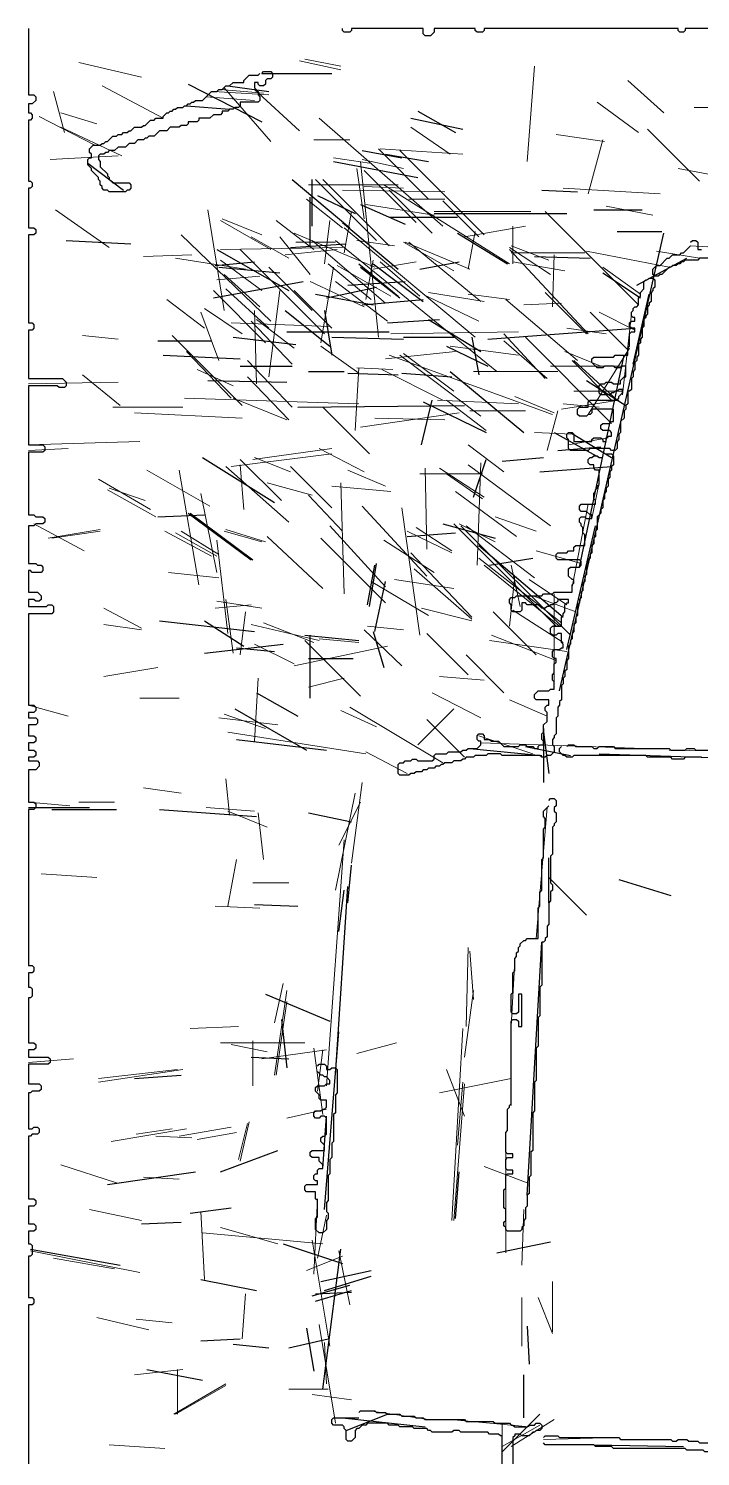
# Model space of a CAD drawing. Header units: metres. Extents: x 0 to 426, y 0 to 320.
# Drawn here: x 0 to 93.6, y 120.9 to 319.8 of the extents above; entities that cross this region are included whole.
import ezdxf

# ---------------------------------------------------------------- set-up
doc = ezdxf.new("R2010")
doc.units = ezdxf.units.M
for name, color, linetype in [('CUT', 7, 'Continuous'), ('FOLD', 1, 'Continuous'), ('OUTLINE', 3, 'Continuous')]:
    doc.layers.add(name, color=color, linetype=linetype)

msp = doc.modelspace()

# ---------------------------------------------------------------- linework, layer by layer
at = {"layer": 'CUT', "lineweight": 25}
for p, q in [((32.5, 313.5), (42.25, 313.5)), ((83.5, 312.5), (88.5, 308)), ((22.25, 312), (32.5, 306.75)), ((27.75, 311.75), (33.5, 311)), ((22, 309), (28, 308.5)), ((53.25, 307.25), (60.5, 305.75)), ((54.25, 308.25), (59.5, 305.25)), ((46.5, 302.75), (52, 301.75)), ((8.25, 301), (13.25, 297.25)), ((42.5, 301.25), (54.25, 299)), ((49.75, 302.25), (55.75, 301.25)), ((36.75, 298.75), (44.75, 292)), ((39.5, 292.25), (39.5, 298.75)), ((41, 298.75), (50.25, 289.5)), ((40.25, 296.5), (45.5, 294)), ((71.5, 297.25), (76.5, 297)), ((39.25, 289.5), (39.25, 296.25)), ((46.25, 295.25), (52.5, 292.5)), ((78.75, 294.5), (85.5, 294.5)), ((43.75, 292.75), (51.5, 286.25)), ((50.25, 293.5), (59.75, 293.5)), ((56.5, 294), (75, 294)), ((21.25, 291), (33.75, 279)), ((59.75, 291.25), (66.75, 287)), ((74, 227.5), (88.5, 291.25)), ((82, 291.5), (88.25, 291.5)), ((5.25, 290.25), (14.25, 289.75)), ((26.25, 289), (36.25, 283.25)), ((29.5, 289), (41.25, 277.25)), ((36.5, 289.25), (44.25, 289.75)), ((26, 286.75), (31.5, 287.25)), ((26.5, 286.5), (35, 285.75)), ((33.5, 286.5), (39.5, 280.5)), ((46, 287), (51.5, 282.5)), ((46.25, 286.5), (51.75, 282.25)), ((48, 287), (55, 281.75)), ((54.5, 286.25), (60, 287.25)), ((70.5, 288), (78.25, 287.75)), ((84.75, 284), (91.75, 287.75)), ((25.75, 282.25), (38.25, 284.5)), ((44.5, 284), (52.5, 284.5)), ((80, 285.75), (85.25, 282.25)), ((27.5, 283.5), (33.5, 278)), ((40, 282.75), (48, 281.25)), ((41.5, 282.25), (48.5, 283.75)), ((84.25, 273), (86.5, 282.75)), ((35.75, 280.5), (42, 275.5)), ((41.25, 280.5), (42.25, 274.25)), ((46.5, 281.25), (55, 282)), ((31, 279), (36.75, 273)), ((50, 278.75), (57.25, 279.25)), ((55.75, 279.25), (63, 274.75)), ((78.25, 280.25), (83.5, 275)), ((28.5, 276.75), (37.25, 275.75)), ((36, 277.5), (50.25, 277.5)), ((42.25, 276.75), (52.25, 276.5)), ((52.25, 276.75), (59.25, 276.75)), ((61.75, 276.75), (62.75, 271.5)), ((64, 276.5), (84.5, 278)), ((18, 276.25), (25.5, 276.25)), ((58.25, 275.5), (64, 272.75)), ((18.75, 274.25), (29.5, 273.75)), ((29.5, 272.75), (36.75, 272.75)), ((75.75, 273.5), (81.25, 268)), ((76, 273.5), (82, 268)), ((76.75, 244.75), (83, 274.25)), ((25, 270.75), (36, 270.5)), ((39, 272), (44, 272)), ((44.5, 271.75), (51.5, 271.5)), ((52, 271.75), (59, 271.25)), ((58.75, 272), (69, 263.5)), ((77.75, 270.75), (83.25, 267.25)), ((37.5, 267), (60.75, 267.25)), ((41, 267), (47.5, 260.5)), ((54.75, 261.75), (56.25, 268)), ((55, 267.75), (63.75, 263.5)), ((73.25, 263.5), (79.5, 260)), ((75.5, 263.5), (81.25, 260)), ((73.75, 261), (79.75, 261.5)), ((24.25, 260), (34.25, 253.75)), ((62, 254.5), (63.75, 259.75)), ((66, 259.5), (71.75, 260)), ((71.25, 258), (81.25, 258.75)), ((18, 251.75), (24.5, 252)), ((22.25, 252.25), (31, 245.75)), ((22.5, 252.25), (31.25, 245.75)), ((57.75, 250.75), (65, 248.75)), ((52.75, 249), (59.5, 249.5)), ((60.25, 250.5), (75.5, 235.25)), ((75, 233.25), (79, 250.5)), ((62.75, 247.75), (74.5, 237.75)), ((47.25, 239.5), (48.25, 245)), ((47.5, 239.25), (48.5, 245.25)), ((64.25, 245), (70.25, 246)), ((48.25, 235.75), (49.75, 242.75)), ((18.25, 237.25), (31.5, 235.75)), ((24.5, 237.25), (30, 233.75)), ((38.5, 235.25), (46, 234.5)), ((39.25, 226.5), (39.25, 235.25)), ((46.75, 236), (52, 231)), ((48, 235.75), (49.5, 230.75)), ((55.5, 235.5), (61.25, 229.75)), ((24.5, 232.75), (35.5, 234)), ((29, 233.5), (34.25, 233)), ((39, 232), (45.25, 232)), ((31.75, 227.25), (37.5, 224)), ((28.75, 225), (38.75, 219.25)), ((71.75, 222.25), (71.75, 214.75)), ((71.75, 221.75), (72.5, 216)), ((29, 220.75), (41.5, 219.25)), ((61.5, 219.5), (71.5, 218.5)), ((69.25, 219.75), (75.5, 218.5)), ((79.5, 218.75), (115.75, 217.5)), ((0, 211.25), (8.5, 211.25)), ((3.25, 211), (12.25, 211)), ((18.25, 211), (31.75, 210)), ((39, 210.5), (45, 209.25)), ((44.5, 198), (45, 203.25)), ((72.5, 198), (72.5, 204.25)), ((82.25, 201.25), (89.5, 199)), ((42.75, 174), (44.5, 200.25)), ((43.25, 194), (44, 199.75)), ((31.5, 197.75), (37.5, 197.5)), ((69.5, 157.25), (71.5, 192.5)), ((33, 185.25), (42, 181.5)), ((35.25, 181.75), (36, 175)), ((41.25, 155.25), (43.25, 180)), ((31, 176.5), (36.25, 176.25)), ((14.75, 173.5), (21.25, 174)), ((41, 161), (41.5, 168.25)), ((26.75, 160.5), (34.75, 163.5)), ((11, 158.75), (23.25, 160.5)), ((59.5, 154), (60, 160.5)), ((22.5, 154.75), (28.25, 155.5)), ((15.75, 153.25), (21.25, 153.5)), ((0.25, 149.75), (12.75, 147.5)), ((35.5, 150.5), (43.75, 147.75)), ((41, 130.25), (43.5, 149.75)), ((65.25, 149.25), (72.75, 150.75)), ((24, 145.5), (31.75, 144)), ((40.75, 145.25), (47.75, 146.75)), ((41.25, 144), (47.75, 146)), ((39.5, 143.25), (44.75, 144.75)), ((40, 142.5), (45, 144)), ((40, 143.5), (45, 143.75)), ((24, 137), (29.5, 137.25)), ((36.25, 136), (41.75, 137.25)), ((38.75, 138.75), (39.75, 132.75)), ((69.5, 139), (69.75, 133.75)), ((28.5, 136.5), (33.5, 136)), ((16.5, 133), (24.25, 131.5)), ((69, 126.25), (69, 132.25)), ((43.75, 126.25), (55.25, 125)), ((44.25, 124.5), (50, 126.75)), ((66, 121.5), (71.25, 126.75)), ((78.75, 122.5), (91.25, 122.25))]:
    msp.add_line(p, q, dxfattribs=at)
at = {"layer": 'FOLD', "lineweight": 18}
for p, q in [((7, 315), (15.75, 313)), ((37.75, 315.25), (43.5, 314)), ((38.5, 315.5), (43.5, 314.5)), ((69.5, 301.25), (70.5, 314.5)), ((3.5, 311), (5, 305.25)), ((10.25, 311.75), (18.75, 307.25)), ((24.75, 310.25), (31.5, 309.75)), ((25.75, 311), (33.5, 310.5)), ((26.75, 311.25), (32.75, 310.75)), ((27.25, 311.5), (33.75, 304)), ((31.5, 311.25), (37.75, 305.5)), ((79.25, 309.5), (85, 305.25)), ((92.75, 308.75), (100, 308.75)), ((1.5, 307.5), (9.25, 303.5)), ((4.5, 308), (9.5, 306.5)), ((40.5, 307.25), (57.75, 292.25)), ((4.5, 306), (13, 302)), ((53.25, 306), (58.75, 302.25)), ((73.5, 305), (80.25, 304)), ((86.25, 305.75), (93.5, 298.5)), ((39.75, 304.25), (44.75, 304.25)), ((48.75, 303), (55.75, 296)), ((49, 303), (60.5, 302.25)), ((51.75, 302.75), (63.5, 291)), ((78, 296.75), (80, 304.25)), ((3, 301.5), (12.5, 302)), ((42.5, 301.75), (47.5, 301)), ((46.25, 301.25), (48.75, 276.75)), ((46.5, 301.5), (52.25, 300.25)), ((40, 298.75), (48.5, 290.25)), ((45.75, 300.25), (46.75, 293.25)), ((46.75, 300), (54, 292.75)), ((90.5, 300.25), (96, 299.25)), ((39, 298), (51.5, 298)), ((43.75, 297.25), (58, 297)), ((46.75, 297.75), (52.25, 297.5)), ((49.5, 298), (67, 287)), ((50.25, 297.25), (56.25, 291.25)), ((74.5, 297.5), (88, 296.75)), ((3.75, 294.5), (11.25, 289.25)), ((25, 294.5), (27.25, 280.5)), ((38.75, 296), (43.75, 292)), ((47, 295.25), (56.5, 293.75)), ((53, 296), (58, 296)), ((57.75, 295.75), (62.75, 290.75)), ((80.5, 295), (87, 293.75)), ((26.75, 293), (33.75, 289)), ((27, 293.25), (32.5, 291)), ((34.5, 293), (39.75, 289)), ((41.25, 287), (42, 293)), ((44, 288.5), (45, 294.25)), ((56.5, 294.25), (70, 294.25)), ((72, 294.25), (85, 281.25)), ((31, 290.75), (36.25, 287.75)), ((35, 290.75), (39.25, 285.5)), ((37, 291.25), (48.25, 286.5)), ((44, 292), (62.25, 276.75)), ((60.75, 290.75), (69.25, 292.25)), ((61.25, 286.25), (62.25, 291.5)), ((67.5, 292.25), (67.5, 287)), ((26.75, 289), (43.75, 289.25)), ((35.75, 288.25), (43, 289)), ((37.25, 290), (42.75, 290)), ((39.5, 290.25), (49.75, 281.5)), ((42.75, 290.25), (65.25, 272)), ((45.75, 290.25), (51, 289.5)), ((52.25, 290), (59.25, 286)), ((52.5, 290), (61.5, 286.25)), ((53, 290), (63, 281.75)), ((67, 289.25), (72.75, 285.5)), ((67, 289), (78, 277.25)), ((67.25, 289.5), (72.5, 287.5)), ((67.25, 288.5), (77.5, 288.5)), ((77.75, 288.75), (89.25, 286.5)), ((87.5, 288.75), (93.5, 287.75)), ((92.25, 289.5), (104.25, 288.75)), ((16, 288), (22.75, 288.25)), ((20.5, 287.75), (30.25, 286.25)), ((26.75, 287.5), (32.5, 283.25)), ((40.75, 276), (42.5, 286.5)), ((41.75, 287), (47.75, 282)), ((43, 286.75), (50.5, 282.5)), ((47, 282), (48, 287.5)), ((48, 286.25), (54, 287.25)), ((49, 287.25), (54.5, 282.5)), ((67.5, 287.25), (74.75, 286)), ((73, 281), (73.25, 288.25)), ((80, 286.5), (85.25, 282.75)), ((26.25, 284.75), (32.25, 285.25)), ((27.25, 285.5), (32.25, 281)), ((39.25, 284.5), (46.75, 281)), ((42.75, 284.5), (50, 279)), ((25.75, 283.25), (33, 276)), ((33.5, 271.25), (35, 283.25)), ((37, 283.25), (42.25, 278)), ((55.5, 282.5), (62.75, 279)), ((55.75, 283), (63.5, 281.75)), ((61.25, 282.75), (67, 282)), ((72, 283), (77.75, 277.25)), ((19.25, 282), (24.5, 278)), ((24.5, 280.75), (29.75, 277.25)), ((31.5, 280.5), (31.75, 270.25)), ((66.5, 282), (76.5, 273.5)), ((69, 281.25), (74.25, 281.5)), ((24, 280.25), (26.5, 273.5)), ((28.25, 278.75), (42, 278.25)), ((31.75, 279.25), (37, 275.25)), ((79.5, 280.25), (84.5, 277.75)), ((82.75, 268.75), (84, 280)), ((7.5, 277), (12.5, 276.5)), ((20, 277), (29.75, 267.25)), ((50.5, 277.25), (68.25, 277.5)), ((66.25, 277.25), (72, 271)), ((69.25, 276.75), (81.25, 264.75)), ((75, 278), (80.5, 277.25)), ((22, 274.75), (28.25, 268.25)), ((40.75, 275.5), (46, 271.75)), ((49.75, 273.75), (59.5, 274.75)), ((52.25, 274.5), (59.25, 269.25)), ((58.75, 275.5), (68.25, 274.25)), ((66.25, 276.25), (72.25, 271)), ((74.75, 274.75), (79.75, 272.75)), ((78, 266), (83.75, 275.25)), ((30.5, 273.5), (36.75, 267)), ((45.5, 263.75), (46, 272.5)), ((45.75, 272.5), (50.75, 272.25)), ((50.25, 274.25), (73, 266)), ((51.75, 274.25), (63, 265.75)), ((72.75, 272.75), (82.5, 272.75)), ((0, 270.25), (12.5, 270.5)), ((7.5, 271.5), (12.75, 267.25)), ((23.5, 272.25), (28.5, 270)), ((30.5, 271.25), (36.25, 265.25)), ((49.25, 272.25), (57.75, 268)), ((62, 272), (73.75, 272)), ((67.75, 268.5), (73.25, 266.25)), ((76, 269.25), (82.75, 269.25)), ((11.75, 267), (21.5, 267)), ((21.75, 268.25), (46, 267.5)), ((28.5, 268.25), (36, 265.25)), ((57, 268), (68.25, 267.5)), ((58.25, 268), (63.75, 263.75)), ((61.5, 266.5), (69.25, 266.5)), ((72.25, 261), (73.75, 266.5)), ((74.25, 266.75), (82.25, 268)), ((74.5, 267.5), (79.5, 267)), ((14.75, 266.25), (29.75, 265.5)), ((46.25, 264.25), (60, 266.25)), ((48.25, 265.5), (58, 265.25)), ((70.5, 263.5), (75.75, 263.25)), ((75.25, 261.75), (80.75, 262.75)), ((0, 261.75), (15.5, 262.25)), ((0, 261), (5.5, 261.25)), ((31.25, 259.75), (42.25, 261.25)), ((40.5, 261.25), (46.75, 258)), ((61.25, 261.75), (66.25, 258)), ((27.5, 258.75), (36.25, 251)), ((28.25, 258.75), (42.25, 260.5)), ((29.5, 259.75), (35.25, 254)), ((29.5, 259), (30, 252.75)), ((31.5, 260), (36.5, 258)), ((36.5, 258.75), (42.25, 253)), ((61.25, 259), (72.75, 250.5)), ((62.5, 245), (63, 259.25)), ((9.75, 257), (17, 252.75)), ((16.5, 258.25), (25.25, 253.25)), ((21, 258.25), (23.75, 242.25)), ((44.5, 258.25), (49.75, 256)), ((54.5, 257.75), (63.25, 257.75)), ((55.25, 258.5), (55.5, 247.25)), ((57.25, 258.5), (63.5, 254.5)), ((58.25, 257.75), (63.25, 254.25)), ((11, 255.5), (17.75, 251.75)), ((11.25, 255.75), (16.25, 254)), ((24, 255), (26.25, 244)), ((33.25, 256.5), (39.5, 254.75)), ((39, 254.75), (43.75, 249.75)), ((42.25, 256), (50.5, 255.25)), ((43.5, 256.5), (44, 241)), ((59.5, 255.25), (68, 249)), ((78.5, 251.5), (79.5, 256.5)), ((46.5, 253.25), (55.5, 243.5)), ((52, 253), (54.5, 235.25)), ((75.75, 242), (78, 253.5)), ((0.75, 250.75), (7.75, 247)), ((59.25, 250.75), (73.5, 236.5)), ((60, 250.75), (65, 248.25)), ((65, 251.75), (70.75, 249.75)), ((2.75, 248.75), (10, 250)), ((3.25, 248.75), (10, 249.75)), ((19, 249.75), (25.5, 246.25)), ((20.5, 249.5), (26.25, 246.25)), ((21.25, 249.75), (26.5, 246.5)), ((27.25, 249.75), (32.5, 248.25)), ((27.5, 250), (33, 248.25)), ((33.25, 249), (41, 241.75)), ((40.75, 248.75), (49.75, 239.75)), ((42, 250.5), (49.75, 242)), ((52.75, 249.75), (59, 246.75)), ((54, 250.25), (59, 247)), ((61, 250.5), (70.5, 243.25)), ((26.25, 248.5), (27.75, 235.5)), ((49.5, 248.5), (56.5, 244)), ((53.25, 246.75), (61.75, 237.75)), ((70.75, 247), (77, 245.25)), ((62.75, 246), (74.25, 237)), ((63.5, 245), (74, 236.5)), ((67.25, 245), (68.5, 239.25)), ((19.5, 244), (26.5, 243.25)), ((47.75, 242.75), (55.75, 238)), ((51, 243), (59.25, 241.75)), ((53.75, 244.5), (61.75, 237.5)), ((67, 236.5), (67.75, 243.5)), ((69.75, 243), (75, 239.5)), ((70.25, 240.75), (76.25, 238.5)), ((73.25, 227.75), (73.25, 241)), ((10.5, 239), (15.75, 236.25)), ((26, 239), (31, 239.5)), ((26.25, 240), (32.5, 239)), ((27.5, 240.25), (28.5, 232.75)), ((54.75, 239), (61.75, 237.25)), ((67.5, 238.75), (74.5, 234.25)), ((10.5, 236.75), (15.75, 236)), ((29.5, 232.5), (30.25, 238.5)), ((31, 236.75), (40.5, 234.5)), ((32.75, 237), (39.75, 234.25)), ((64.75, 238.5), (70.75, 232.5)), ((40.5, 234.75), (46, 234.25)), ((47.25, 236.5), (52.25, 236)), ((64.5, 235.25), (73.5, 231.75)), ((31.5, 234), (37, 231.25)), ((37, 231), (50, 233.75)), ((38.5, 234.5), (46.25, 226.75)), ((64.25, 234.5), (75, 233)), ((10.5, 229.5), (18, 230.75)), ((61, 232.5), (66.25, 227.25)), ((31.5, 220.5), (32, 229.25)), ((39, 228), (44, 229.25)), ((57.25, 229.5), (63.5, 229)), ((56.25, 227.25), (63, 223.75)), ((0, 225.5), (5.5, 224)), ((15.5, 226.5), (21, 226.5)), ((43.5, 224.75), (48.5, 222.5)), ((44.75, 225.25), (57.75, 217.5)), ((54.25, 220), (59.25, 225)), ((67, 226.25), (72.25, 224)), ((26.5, 223.75), (34.75, 222.75)), ((27.25, 224.25), (33, 222.25)), ((55.5, 223.5), (60.75, 218.25)), ((27.75, 221.75), (47, 218.75)), ((62.75, 221.25), (70.25, 218.75)), ((47, 219), (52.75, 216)), ((63, 220.25), (85.75, 219.5)), ((89.25, 219.25), (115.25, 218.75)), ((27.5, 215.25), (28, 210.25)), ((16, 214), (21.25, 213.25)), ((42.75, 199.75), (45.5, 213.25)), ((45, 203.5), (46.5, 214.75)), ((0, 212), (5.75, 211.5)), ((7, 212), (12, 212)), ((24.75, 211.25), (31.5, 210.75)), ((43.25, 206), (46.25, 212)), ((70.75, 193), (72.25, 211.25)), ((27.75, 210.75), (33.25, 208.5)), ((32, 210.5), (32.75, 204)), ((41.5, 172.5), (44, 206.75)), ((27.75, 197.5), (29, 204)), ((1.75, 202), (9.5, 201.5)), ((72.5, 201.5), (77.75, 196.25)), ((31.25, 200.75), (36.25, 200.75)), ((26, 197.5), (32.25, 197.25)), ((61, 180.75), (61.25, 191.75)), ((61.5, 191.25), (62, 184.5)), ((67.25, 180.75), (67.75, 190)), ((34.25, 181.25), (35.5, 186.75)), ((34.25, 174), (36, 185.75)), ((60.75, 176.5), (62, 185.75)), ((34.5, 174), (36, 184.25)), ((22.5, 180.5), (29.25, 180.75)), ((59, 153.75), (60.5, 180.5)), ((67.25, 169.75), (67.25, 180.5)), ((26.75, 178.5), (38.5, 178.5)), ((28.25, 178.25), (33.25, 177.25)), ((31.25, 178.75), (31.25, 172.5)), ((32.5, 176.25), (41.5, 177.5)), ((39.75, 177.75), (41, 168.5)), ((40.25, 171.75), (41, 177.5)), ((45.75, 177), (51.25, 178.5)), ((0, 175.75), (6.25, 176.25)), ((9.75, 173), (21.5, 174.75)), ((9.75, 173.5), (20.75, 174.75)), ((57.25, 171.5), (67.25, 173.5)), ((58.25, 174.75), (60.75, 168.25)), ((59.25, 153.75), (60.75, 172.75)), ((59.75, 164.25), (60.5, 173)), ((36, 168), (41.5, 169.25)), ((29.25, 162.25), (30.5, 167.25)), ((29.5, 162), (30.75, 167.5)), ((11.5, 164.75), (22, 166.5)), ((15, 165.75), (20, 166.5)), ((17.75, 165.5), (22.75, 165.25)), ((21, 165.5), (28.25, 166.75)), ((23.5, 165), (29, 166)), ((66.5, 149.25), (66.5, 165.75)), ((4.5, 161.5), (12.25, 159)), ((63.5, 161.25), (69.5, 159)), ((16, 159.75), (21, 159.5)), ((8.5, 155.25), (15.75, 153.75)), ((39.75, 146.25), (40.25, 156.75)), ((68.75, 147.5), (69, 155.25)), ((24, 155), (24.5, 145.5)), ((40.25, 148.5), (41.5, 154.5)), ((24.25, 152), (41, 150.5)), ((26.75, 152.75), (34.75, 150.5)), ((0.25, 149.5), (15.5, 146.5)), ((39.5, 151), (42, 136.25)), ((43.25, 149.5), (44.75, 142)), ((3.5, 148.5), (12, 147)), ((38.75, 146.75), (43.75, 148.75)), ((73, 145.25), (73, 138.25)), ((29.75, 137.25), (30.25, 143.5)), ((68.75, 143), (68.75, 136.25)), ((71, 143), (73, 138)), ((9.5, 140.25), (16.75, 138.5)), ((15, 140), (20, 139.5)), ((40.5, 139.25), (42.75, 125.5)), ((41.25, 136.75), (41.5, 131)), ((14.75, 132.25), (21.5, 133)), ((20.75, 126.75), (20.75, 133)), ((20.25, 126.75), (27.5, 131)), ((20.5, 126.75), (27.5, 130.75)), ((36.25, 130.25), (41.75, 130.25)), ((39.5, 129.5), (45, 128.75)), ((47.5, 127.25), (55.75, 126)), ((58.75, 126), (69.75, 125)), ((66, 125.5), (66, 116.75)), ((67.25, 122.25), (73.25, 126)), ((66, 122.25), (71.25, 125.25)), ((71.75, 123.25), (82, 123.5)), ((11.25, 122.5), (19, 122))]:
    msp.add_line(p, q, dxfattribs=at)
at = {"layer": 'OUTLINE'}
for points in [[(0, 319.75), (0, 310.5), (0.75, 310.5), (1, 310.25), (1, 309.75), (0.5, 309.25), (0, 309.25), (0, 308), (0.25, 308), (0.5, 307.75), (0.5, 307.25), (0.25, 307), (0, 307), (0, 298.5), (0.25, 298.5), (0.5, 298.25), (0.5, 297.75), (0.25, 297.5), (0, 297.5), (0, 292), (0.75, 292), (1, 291.75), (1, 291.25), (0.75, 291), (0, 291), (0, 278.75), (0.5, 278.75), (0.75, 278.5), (0.75, 278), (0.5, 277.75), (0, 277.75), (0, 271), (4.75, 271), (5.25, 270.5), (5.25, 270), (5, 269.75), (4.25, 269.75), (4, 270), (0, 270), (0, 261.75), (2, 261.75), (2.25, 261.5), (2.25, 261), (2, 260.75), (0, 260.75), (0, 252), (0.75, 252), (1, 251.75), (2, 251.75), (2.25, 251.5), (2.25, 251), (2, 250.75), (1, 250.75), (0.75, 250.5), (0, 250.5), (0, 245.25), (1, 245.25), (1.25, 245), (1.75, 245), (2, 244.75), (2, 244.25), (1.75, 244), (0.5, 244), (0.25, 244.25), (0, 244.25), (0, 241.25), (1.25, 241.25), (1.75, 240.75), (1.75, 240.25), (1.5, 240), (1, 240), (0.75, 240.25), (0, 240.25), (0, 239.25), (2.5, 239.25), (2.75, 239.5), (3.25, 239.5), (3.5, 239.25), (3.5, 238.5), (3.25, 238.25), (0, 238.25), (0, 225.5), (0.75, 225.5), (1, 225.25), (1, 224.75), (0.75, 224.5), (0, 224.5), (0, 223.75), (1, 223.75), (1.25, 223.5), (1.25, 223), (1, 222.75), (0, 222.75), (0, 221.25), (0.75, 221.25), (1, 221), (1, 220.5), (0.75, 220.25), (0, 220.25), (0, 219.25), (0.75, 219.25), (1, 219), (1, 218.5), (0.75, 218.25), (0, 218.25), (0, 217.75), (1.25, 217.75), (1.5, 217.5), (1.5, 217), (1, 216.5), (0, 216.5), (0, 212), (0.75, 212), (1, 211.75), (1, 211.25), (0.75, 211), (0, 211), (0, 189.25), (0.5, 189.25), (0.75, 189), (0.75, 188.5), (0.5, 188.25), (0, 188.25), (0, 186.25), (0.25, 186.25), (0.5, 186), (0.5, 185), (0.25, 184.75), (0, 184.75), (0, 178.5), (0.75, 178.5), (1, 178.25), (1, 177.75), (0.75, 177.5), (0, 177.5), (0, 176.5), (2.75, 176.5), (3, 176.25), (3, 175.75), (2.75, 175.5), (0, 175.5), (0, 172.75), (1.5, 172.75), (1.75, 172.5), (1.75, 172), (1.5, 171.75), (0.5, 171.75), (0.25, 171.5), (0, 171.5), (0, 166.5), (0.5, 166.5), (0.75, 166.75), (1.25, 166.75), (1.5, 166.5), (1.5, 166), (1.25, 165.75), (0.5, 165.75), (0.25, 165.5), (0, 165.5), (0, 156.75), (0.75, 156.75), (1, 156.5), (1, 156), (0.75, 155.75), (0, 155.75), (0, 153.25), (0.75, 153.25), (1, 153), (1, 152.5), (0.75, 152.25), (0, 152.25), (0, 150.5), (0.25, 150.5), (0.5, 150.25), (0.5, 149), (0.25, 148.75), (0, 148.75), (0, 143), (0.5, 143), (0.75, 142.75), (0.75, 142.25), (0.5, 142), (0, 142), (0, 115.5)], [(105, 319.75), (91.5, 319.75), (91.5, 319.5), (91.25, 319.25), (90.75, 319.25), (90.5, 319.5), (90.5, 319.75), (63.5, 319.75), (63.5, 319.5), (63.25, 319.25), (62.5, 319.25), (62.25, 319.5), (62.25, 319.75), (56.5, 319.75), (56.5, 319.25), (56, 318.75), (55.25, 318.75), (55, 319), (55, 319.75), (45, 319.75), (45, 319.5), (44.75, 319.25), (44, 319.25), (43.75, 319.5), (43.75, 319.75)], [(32.5, 313.5), (32.75, 313.75), (33.75, 313.75), (34, 313.5), (34, 313), (33.75, 312.75), (33.25, 312.75), (33, 312.5), (33, 312), (32.75, 311.75), (32.25, 311.75), (32, 312), (32, 312.25), (31.5, 312.25), (31.5, 311.5), (32, 311), (32, 310.5), (32.25, 310.25), (32.25, 309.75), (32, 309.5), (29.5, 309.5), (29.5, 309), (29.25, 308.75), (28.75, 308.75), (28.5, 308.5), (28, 308.5), (27.75, 308.25), (27, 308.25), (27, 308), (26.75, 307.75), (25.75, 307.75), (25.25, 307.25), (23.75, 307.25), (23.75, 307), (23.5, 306.75), (22.25, 306.75), (22.25, 306.5), (22, 306.25), (21.25, 306.25), (21, 306), (19.75, 306), (19.25, 305.5), (18.25, 305.5), (17.5, 304.75), (16.75, 304.75), (16.5, 304.5), (16.25, 304.5), (16, 304.25), (15.25, 304.25), (14.75, 303.75), (14, 303.75), (13.5, 303.25), (12.5, 303.25), (12, 302.75), (11.25, 302.75), (11, 302.5), (10.75, 302.5), (10.5, 302.25), (10, 302.25), (9.75, 302), (9.75, 301.5), (10, 301.25), (10, 300.5), (11, 299.5), (11, 299.25), (11.25, 299), (11.25, 298.75), (11.75, 298.25), (14, 298.25), (14.25, 298), (14.25, 297.5), (14, 297.25), (13.75, 297.25), (13.5, 297), (11.25, 297), (11, 297.25), (10.5, 297.25), (10.25, 297.5), (10.25, 297.75), (10, 298), (10, 298.5), (9.75, 298.75), (9.75, 299), (8.75, 300), (8.75, 300.25), (8.25, 300.75), (8.25, 301.5), (8.5, 301.75), (8.75, 301.75), (8.75, 302.25), (8.5, 302.5), (8.5, 303), (9, 303.5), (10, 303.5), (10.25, 303.75), (10.5, 303.75), (10.75, 304), (11, 304), (11.75, 304.75), (12.25, 304.75), (12.5, 305), (13, 305), (13.25, 305.25), (13.75, 305.25), (14, 305.5), (14.25, 305.5), (14.75, 306), (15.75, 306), (16, 306.25), (16.25, 306.25), (17, 307), (17.5, 307), (17.75, 307.25), (18.75, 307.25), (18.75, 307.5), (19.25, 308), (19.5, 308), (19.75, 308.25), (20, 308.25), (20.25, 308.5), (20.5, 308.5), (20.75, 308.75), (21.5, 308.75), (21.75, 309), (22, 309), (22.25, 309.25), (22.5, 309.25), (22.75, 309.5), (23, 309.5), (23.25, 309.75), (24.25, 309.75), (25.5, 311), (26.25, 311), (26.5, 311.25), (27, 311.25), (27.5, 311.75), (28, 311.75), (28.5, 312.25), (30, 312.25), (30, 312.5), (30.75, 313.25), (32, 313.25), (32.25, 313.5)], [(96.5, 287.75), (93.5, 287.75), (93.25, 287.5), (91.5, 287.5), (91.25, 287.25), (91, 287.25), (90.75, 287), (90.5, 287), (90.25, 286.75), (89.75, 286.75), (89.5, 286.5), (89.25, 286.5), (88.25, 285.5), (88, 285.5), (87.75, 285.25), (87.25, 285.25), (87, 285.5), (87, 286.25), (87.5, 286.75), (88, 286.75), (89, 287.75), (89.25, 287.75), (89.75, 288.25), (90.75, 288.25), (91, 288.5), (91.25, 288.5), (92.25, 289.5)], [(92.25, 290), (92.5, 290.25), (93, 290.25), (93.25, 290), (93.25, 289), (93.75, 289)], [(86.25, 284.75), (86.5, 285), (87, 285), (87.25, 284.75), (87.25, 283.75), (87, 283.5), (87, 283.25), (86.75, 283), (86.75, 281.75), (86.5, 281.5), (86.5, 281.25), (86.25, 281), (86.25, 280), (86, 279.75), (86, 279.5), (85.75, 279.25), (85.75, 278.25), (85.5, 278), (85.5, 276.75), (85.25, 276.5), (85.25, 276), (85, 275.75), (85, 274.25), (84.75, 274), (84.75, 273.5), (84.5, 273.25), (84.5, 272.25), (84.25, 272), (84.25, 271.25), (84, 271), (84, 269.5), (83.75, 269.25), (83.5, 269.25), (83.5, 267.5), (83.25, 267.25), (83.25, 266.75), (83, 266.5), (83, 265.5), (82.5, 265), (82.5, 263.5), (82.25, 263.25), (82.25, 262.5), (82, 262.25), (82, 261.25), (81.75, 261), (81.25, 261), (81, 261.25), (78.25, 261.25), (78, 261), (75.5, 261), (75.25, 261.25), (75.25, 262.5), (75, 262.75), (75, 263.25), (75.25, 263.5), (75.75, 263.5), (76, 263.25), (76, 262.25), (78.5, 262.25), (78.5, 262.5), (78.75, 262.75), (79.75, 262.75), (80, 262.5), (80, 262.25), (80.5, 262.25), (80.5, 262.75), (80.75, 263), (81.25, 263), (81.25, 263.5), (81, 263.75), (80, 263.75), (79.75, 264), (79.75, 264.5), (80, 264.75), (81, 264.75), (81.25, 265), (81.5, 265), (81.5, 266.75), (78.5, 266.75), (78.5, 266.25), (78.25, 266), (78, 266), (77.75, 265.75), (76.75, 265.75), (76.5, 266), (76.5, 266.75), (76.75, 267), (78, 267), (78, 267.75), (78.25, 268), (82, 268), (82.25, 268.25), (82.25, 268.5), (82.75, 269), (82.75, 269.5), (82.25, 269.5), (82, 269.25), (81.75, 269.25), (81.5, 269), (81.25, 269), (81, 268.75), (79.75, 268.75), (79.5, 269), (79.5, 270), (79.75, 270.25), (80.25, 270.25), (80.5, 270.5), (81.25, 270.5), (81.5, 270.25), (82.5, 270.25), (82.5, 270.75), (83, 271.25), (83.25, 271.25), (83.25, 272.75), (82.75, 272.75), (82.5, 272.5), (81.75, 272.5), (81.5, 272.75), (80.25, 272.75), (80, 272.5), (79.25, 272.5), (78.5, 273.25), (78.5, 273.75), (78.75, 274), (81.5, 274), (81.75, 274.25), (83.5, 274.25), (83.5, 275.25), (83.75, 275.5), (83.75, 277.25), (84, 277.5), (84.5, 277.5), (84.5, 278), (84, 278), (83.75, 278.25), (83.75, 278.75), (84, 279), (84.5, 279), (84.5, 279.5), (84.25, 279.5), (84, 279.75), (84, 280.25), (84.25, 280.5), (84.25, 280.75), (84.5, 281), (84.75, 281), (85, 281.25), (85, 282.25), (85.25, 282.5), (85.25, 283), (85.75, 283.5), (85.75, 284.5), (86, 284.75)], [(80.5, 260.5), (81.25, 260.5), (81.5, 260.25), (81.5, 259), (81.25, 258.75), (81.25, 258.25), (81, 258), (81, 257.25), (80.75, 257), (80.75, 256), (80.5, 255.75), (80.5, 255.25), (80.25, 255), (80.25, 254.25), (80, 254), (80, 253), (79.75, 252.75), (79.75, 252.25), (79.25, 251.75), (79.25, 250), (79, 249.75), (79, 249), (78.75, 248.75), (78.75, 248), (78.5, 247.75), (78.5, 246.75), (78.25, 246.5), (78.25, 246), (78, 245.75), (78, 245.5), (77.75, 245.25), (77.75, 243.75), (77.5, 243.5), (77.5, 242.75), (77.25, 242.5), (77.25, 241.5), (77, 241.25), (77, 240.5), (76.75, 240.25), (76.75, 239.75), (76.5, 239.5), (76.5, 238), (76.25, 237.75), (76.25, 237), (76, 236.75), (76, 235.75), (75.75, 235.5), (75.75, 234.75), (75.5, 234.5), (75.5, 234), (75.25, 233.75), (75.25, 232), (75, 231.75), (75, 230.5), (74.75, 230.25), (74.75, 229.5), (74.5, 229.25), (74.5, 228.5), (74.25, 228.25), (74.25, 226.25), (74, 226), (74, 225.5), (73.75, 225.25), (73.75, 224), (73.5, 223.75), (73.5, 221.5), (73.25, 221.25), (73.25, 221), (73, 220.75), (73, 220), (73.25, 219.75), (73.25, 219), (72.75, 218.5), (72.25, 218.5), (72, 218.25), (71.5, 218.25), (71.25, 218.5), (66, 218.5), (65.75, 218.75), (64, 218.75), (63.75, 218.5), (62.25, 218.5), (62, 218.25), (61, 218.25), (60.75, 218), (60.5, 218), (60.25, 217.75), (59.25, 217.75), (59, 217.5), (58, 217.5), (57.75, 217.25), (57.5, 217.25), (57.25, 217), (56.75, 217), (56.5, 216.75), (55.75, 216.75), (55.5, 216.5), (55, 216.5), (54.75, 216.25), (54, 216.25), (53.75, 216), (53.25, 216), (53, 215.75), (51.75, 215.75), (51.5, 216), (51.5, 217.25), (51.75, 217.5), (52.25, 217.5), (52.5, 217.75), (53.25, 217.75), (53.5, 218), (54, 218), (54.25, 217.75), (56.25, 217.75), (56.5, 218), (56.5, 218.5), (56.75, 218.75), (58.25, 218.75), (58.5, 219), (60.25, 219), (60.5, 219.25), (61, 219.25), (61.25, 219.5), (62.5, 219.5), (63, 220), (63, 220.5), (62.75, 220.5), (62.5, 220.75), (62.5, 221.25), (62.75, 221.5), (63.25, 221.5), (63.5, 221.25), (63.5, 220.75), (64.25, 220.75), (64.5, 220.5), (65.5, 220.5), (66.25, 219.75), (68.25, 219.75), (68.5, 220), (69.25, 220), (69.5, 219.75), (70.25, 219.75), (70.5, 219.5), (71, 219.5), (71, 219.75), (71.25, 220), (71.75, 220), (71.75, 220.5), (71.5, 220.75), (71.5, 221.5), (71.75, 221.75), (71.75, 222.75), (72.25, 223.25), (72.25, 224.5), (72, 224.75), (72, 225.25), (72.25, 225.5), (72.5, 225.5), (72.5, 226.25), (70.75, 226.25), (70.5, 226.5), (70.5, 227), (71, 227.5), (72.5, 227.5), (72.75, 227.75), (73.25, 227.75), (73.25, 228.75), (73, 229), (73, 229.75), (73.25, 230), (73.25, 231.25), (73.5, 231.5), (73.5, 232), (73.25, 232), (73, 232.25), (73, 233), (73.25, 233.25), (74, 233.25), (74.25, 233.5), (74.5, 233.5), (74.5, 234), (74.25, 234.25), (74.25, 235.5), (73.75, 235.5), (73.5, 235.25), (73, 235.25), (72.75, 235.5), (72.75, 236.25), (73, 236.5), (74.25, 236.5), (74.25, 237.75), (74.5, 238), (74.5, 238.25), (74.75, 238.5), (74.75, 239.5), (75, 239.75), (75.25, 239.75), (75.25, 240.25), (73.75, 240.25), (73.75, 240), (73.5, 239.75), (73.25, 239.75), (73, 239.5), (72.75, 239.5), (72.5, 239.25), (72.25, 239.25), (72, 239), (71.5, 239), (71, 239.5), (69.5, 239.5), (69.25, 239.75), (68.75, 239.75), (68.75, 238.75), (68.5, 238.5), (67.5, 238.5), (67.25, 238.75), (67.25, 239.5), (67, 239.75), (67, 240.25), (67.25, 240.5), (67.75, 240.5), (68, 240.75), (71.5, 240.75), (71.75, 241), (73, 241), (73.25, 241.25), (75.75, 241.25), (75.75, 242.25), (76, 242.5), (76, 243), (75.75, 243), (75.25, 243.5), (75.25, 244.5), (75.5, 244.75), (76.75, 244.75), (77, 245), (77, 245.5), (76.75, 245.75), (73.75, 245.75), (73.5, 246), (73.5, 246.5), (73.75, 246.75), (75, 246.75), (75.25, 247), (76, 247), (76, 247.5), (76.25, 247.75), (77.5, 247.75), (77.5, 249.25), (77.25, 249.5), (77.25, 250.25), (77, 250.5), (77, 250.75), (76.75, 251), (76.75, 251.5), (77, 251.75), (77.5, 251.75), (77.75, 251.5), (78.5, 251.5), (78.5, 252), (78.25, 252), (77.75, 252.5), (77, 252.5), (76.75, 252.75), (76.75, 253.25), (77, 253.5), (79, 253.5), (79, 254), (78.75, 254.25), (78.75, 255), (79, 255.25), (79, 255.5), (79.25, 255.75), (79.25, 256), (79.5, 256.25), (79.5, 258.25), (79, 258.25), (78.75, 258.5), (78.75, 259), (78.25, 259), (78, 259.25), (78, 259.75), (78.25, 260), (78.5, 260), (78.75, 260.25), (79.25, 260.25), (79.5, 260), (80, 260)], [(93.75, 218.25), (91.5, 218.25), (91.25, 218), (89.75, 218), (89.5, 218.25), (86.25, 218.25), (86, 218.5), (76, 218.5), (75.75, 218.25), (75, 218.25), (74.75, 218.5), (74.5, 218.5), (74, 219), (74, 219.5), (74.25, 219.75)], [(75, 219.75), (75.25, 220), (76, 220), (76.25, 219.75), (78.5, 219.75), (78.75, 219.5), (79.25, 219.5), (79.5, 219.75), (81.5, 219.75), (81.75, 219.5), (89.25, 219.5), (89.5, 219.25), (91.5, 219.25), (91.75, 219.5), (92.75, 219.5), (93, 219.25), (95.25, 219.25)], [(72.5, 212.25), (72.75, 212.5), (73.25, 212.5), (73.5, 212.25), (73.5, 211.5), (73.25, 211.25), (73.25, 210.75), (73.5, 210.5), (73.5, 209.25), (73.25, 209), (73.25, 208.75), (73, 208.5), (73, 204.75), (72.75, 204.5), (72.75, 200.75), (73, 200.5), (73, 199.75), (72.75, 199.5), (72.75, 198.25), (72.5, 198), (72.5, 195), (72.25, 194.75), (72.25, 193.25), (72, 193), (72, 192.75), (71.75, 192.5), (71.5, 192.5), (71.5, 186.5), (71.25, 186.25), (71.25, 182.25), (71, 182), (71, 178), (70.75, 177.75), (70.75, 173.25), (70.5, 173), (70.5, 169), (70.25, 168.75), (70.25, 163.5), (70, 163.25), (70, 160), (69.75, 159.75), (69.75, 157.5), (69.5, 157.25), (69.5, 155.75), (69.25, 155.5), (69.25, 154), (69, 153.75), (69, 153), (68.75, 152.75), (68.75, 152.5), (68.5, 152.25), (66.75, 152.25), (66.5, 152.5), (66.5, 152.75), (66.25, 153), (66.25, 153.5), (66.5, 153.75), (66.5, 155.25), (66.25, 155.5), (66.25, 158), (66.5, 158.25), (66.5, 160), (66.75, 160.25), (67.5, 160.25), (67.5, 160.75), (66.75, 160.75), (66.5, 161), (66.5, 162.25), (66.75, 162.5), (67.5, 162.5), (67.5, 163), (66.75, 163), (66.5, 163.25), (66.5, 166), (66.75, 166.25), (66.75, 169.25), (67, 169.5), (67, 169.75), (67.25, 170), (67.25, 181.5), (67.5, 181.75), (68, 181.75), (68.25, 181.5), (68.25, 180.75), (68.75, 180.75), (68.75, 185.25), (68.25, 185.25), (68.25, 182.75), (68, 182.5), (67.5, 182.5), (67.25, 182.75), (67.25, 185.25), (67.5, 185.5), (67.5, 188.25), (67.75, 188.5), (67.75, 190.25), (68, 190.5), (68, 191), (68.25, 191.25), (68.25, 191.75), (68.5, 192), (68.5, 192.25), (69, 192.75), (69.25, 192.75), (69.5, 193), (71, 193), (71, 197.25), (71.25, 197.5), (71.25, 199.5), (71.5, 199.75), (71.5, 204), (71.75, 204.25), (71.75, 208.25), (72, 208.5), (72, 209.75), (71.75, 210), (71.75, 210.75), (72.5, 211.5)], [(40.25, 175.25), (40.5, 175.5), (41.25, 175.5), (41.5, 175.25), (41.5, 174.75), (42, 174.75), (42.25, 175), (42.75, 175), (43, 174.75), (43, 171.5), (42.75, 171.25), (42.75, 168.75), (42.5, 168.5), (42.5, 164.75), (42.25, 164.5), (42.25, 162.5), (42, 162.25), (42, 160.25), (41.75, 160), (41.75, 156.5), (41.5, 156.25), (41.5, 155), (41.75, 154.75), (41.75, 154), (41.5, 153.75), (41.5, 152.5), (41, 152), (40.5, 152), (40, 152.5), (40, 154), (40.25, 154.25), (40.25, 156.5), (40, 156.75), (40, 157.75), (38.75, 157.75), (38.5, 158), (38.5, 158.5), (38.75, 158.75), (40.25, 158.75), (40.25, 159.25), (40, 159.25), (39.75, 159.5), (39.75, 160), (40, 160.25), (40.25, 160.25), (40.25, 160.75), (40.5, 161), (41, 161), (41, 161.5), (40.5, 162), (40.5, 162.5), (39.5, 162.5), (39.25, 162.75), (39.25, 163.25), (39.5, 163.5), (41.25, 163.5), (41.25, 164.25), (40.75, 164.75), (40.75, 165.25), (41, 165.5), (41.25, 165.5), (41.5, 165.75), (41.5, 168), (41.25, 168.25), (40.75, 168.25), (40.5, 168), (40, 168), (39.75, 168.25), (39.75, 168.75), (40, 169), (40.75, 169), (41, 169.25), (41.25, 169.25), (41.5, 169.5), (41.5, 170.5), (40.75, 170.5), (40.5, 170.75), (40.5, 171.25), (40, 171.75), (40, 172.25), (40.25, 172.5), (41.25, 172.5), (41.5, 172.75), (42, 172.75), (42, 173.25), (41.5, 173.75), (41.25, 173.75), (41, 174), (40.75, 174), (40.25, 174.5)], [(66, 114), (66, 123.75), (65.75, 123.75), (65.5, 124), (64.25, 124), (64, 124.25), (60.25, 124.25), (60, 124.5), (59.25, 124.5), (59, 124.25), (56.25, 124.25), (56, 124.5), (55.75, 124.5), (55.5, 124.75), (53.75, 124.75), (53.5, 125), (51.75, 125), (51.5, 125.25), (50.25, 125.25), (50, 125.5), (47.25, 125.5), (47, 125.25), (46.5, 125.25), (46, 124.75), (45.75, 124.75), (45.5, 124.5), (45.5, 123.5), (45, 123), (44.5, 123), (44.25, 123.25), (44.25, 124.5), (44, 124.75), (44, 125), (43.75, 125.25), (42.5, 125.25), (42.25, 125.5), (42.25, 126), (42.5, 126.25), (46, 126.25)], [(46, 127), (46.25, 127.25), (48.25, 127.25), (48.5, 127), (49.75, 127), (50, 126.75), (51.75, 126.75), (52, 126.5), (53.75, 126.5), (54, 126.25), (55, 126.25), (55.25, 126), (60.75, 126), (61, 125.75), (64.75, 125.75), (65, 125.5), (67, 125.5), (67.25, 125.25), (67.5, 125.25), (67.75, 125), (69.5, 125), (69.75, 125.25), (70.5, 125.25), (70.75, 125.5), (71.25, 125.5), (71.5, 125.25), (71.5, 124.75), (71.25, 124.5), (70.75, 124.5), (70.5, 124.25), (70.25, 124.25), (69.75, 123.75), (68.75, 123.75), (68.5, 124), (67.75, 124), (67.75, 123.75), (67.5, 123.5), (67.5, 116.25)], [(71.75, 123.5), (72, 123.75), (73.75, 123.75), (74, 123.5), (82.25, 123.5), (82.5, 123.25), (89.5, 123.25), (89.75, 123), (90.25, 123), (90.5, 123.25), (91.75, 123.25), (92, 123), (93.25, 123), (93.5, 122.75), (98, 122.75)], [(98.5, 120.75), (98.25, 121), (98.25, 121.25), (97.75, 121.25), (97.5, 121.5), (94.25, 121.5), (94, 121.75), (91.75, 121.75), (91.5, 122), (81.5, 122), (81.25, 122.25), (79, 122.25), (78.75, 122.5), (72, 122.5), (71.75, 122.75)]]:
    msp.add_lwpolyline(points, dxfattribs=at)

doc.saveas('drawing.dxf')
